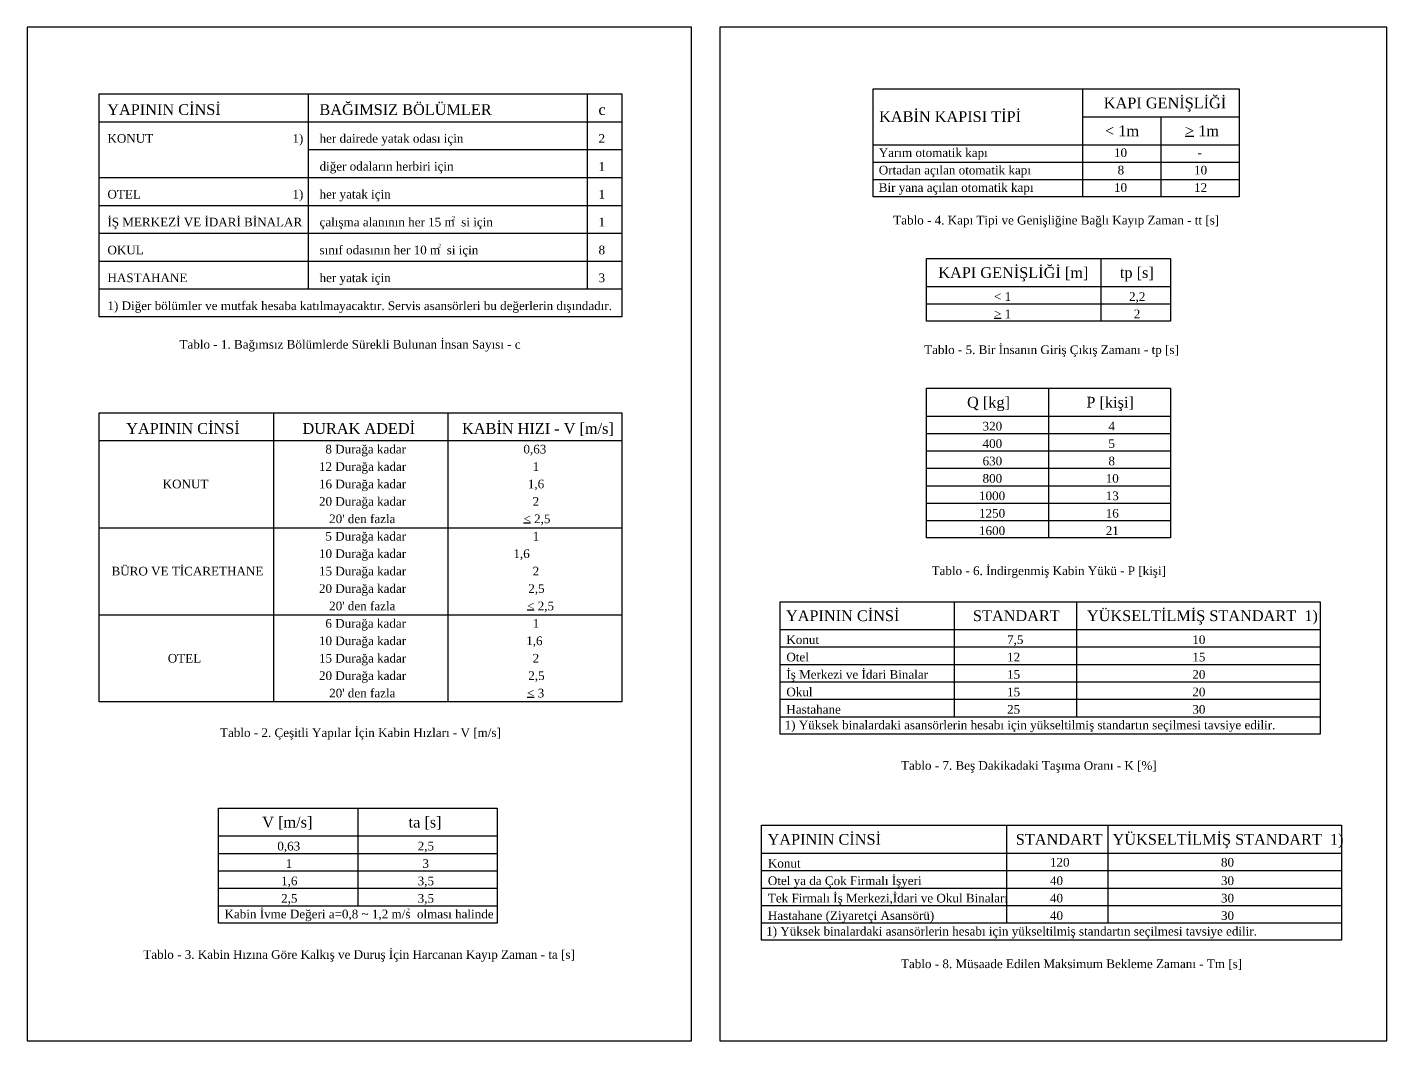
# Model space of a CAD drawing. Header units: millimetres. Extents: x 2338 to 2580, y 2010 to 2378.
# Drawn here: x 2338.4 to 2579.6, y 2198.4 to 2378.2 of the extents above; entities that cross this region are included whole.
import ezdxf

# ---------------------------------------------------------------- set-up
doc = ezdxf.new("R2010")
doc.units = ezdxf.units.MM
for name, color, linetype in [('KAL', 1, 'Continuous'), ('KENAR', 1, 'Continuous'), ('TAR', 4, 'Continuous')]:
    doc.layers.add(name, color=color, linetype=linetype)
doc.styles.add('MEH', font='times.ttf')

msp = doc.modelspace()

# ---------------------------------------------------------------- linework, layer by layer
at = {"layer": 'KAL'}
for points in [[(2351.21, 2366.42), (2443.94, 2366.42), (2443.94, 2326.85), (2351.21, 2326.85)], [(2488.5, 2367.28), (2553.41, 2367.28), (2553.41, 2348.12), (2488.5, 2348.12)], [(2497.95, 2337.2), (2541.23, 2337.2), (2541.23, 2326.07), (2497.95, 2326.07)], [(2497.95, 2314.21), (2541.23, 2314.21), (2541.23, 2287.63), (2497.95, 2287.63)], [(2351.21, 2309.85), (2443.94, 2309.85), (2443.94, 2258.54), (2351.21, 2258.54)], [(2471.97, 2276.33), (2567.79, 2276.33), (2567.79, 2252.84), (2471.97, 2252.84)], [(2372.35, 2239.72), (2421.8, 2239.72), (2421.8, 2219.32), (2372.35, 2219.32)], [(2468.7, 2236.67), (2571.53, 2236.67), (2571.53, 2216.27), (2468.7, 2216.27)]]:
    msp.add_lwpolyline(points, close=True, dxfattribs=at)
for points in [[(2388.3, 2366.42), (2388.3, 2331.8)], [(2437.75, 2366.42), (2437.75, 2331.8)], [(2525.59, 2367.28), (2525.59, 2348.12)], [(2351.21, 2361.47), (2443.94, 2361.47)], [(2525.59, 2362.34), (2553.41, 2362.34)], [(2539.5, 2362.34), (2539.5, 2348.12)], [(2488.5, 2357.39), (2553.41, 2357.39)], [(2528.86, 2337.2), (2528.86, 2326.07)], [(2497.95, 2332.25), (2541.23, 2332.25)], [(2351.21, 2331.8), (2443.94, 2331.8)], [(2519.59, 2314.21), (2519.59, 2287.63)], [(2382.12, 2309.85), (2382.12, 2258.54)], [(2413.03, 2309.85), (2413.03, 2258.54)], [(2497.95, 2309.26), (2541.23, 2309.26)], [(2351.21, 2304.9), (2443.94, 2304.9)], [(2502.88, 2276.33), (2502.88, 2255.93)], [(2524.52, 2276.33), (2524.52, 2255.93)], [(2471.97, 2271.39), (2567.79, 2271.39)], [(2471.97, 2255.93), (2567.79, 2255.93)], [(2397.07, 2239.72), (2397.07, 2222.41)], [(2512.12, 2236.67), (2512.12, 2219.36)], [(2530.13, 2236.67), (2530.13, 2219.36)], [(2372.35, 2234.77), (2421.8, 2234.77)], [(2468.7, 2231.72), (2571.53, 2231.72)], [(2372.35, 2222.41), (2421.8, 2222.41)], [(2468.7, 2219.36), (2571.53, 2219.36)]]:
    msp.add_lwpolyline(points, dxfattribs=at)
at = {"layer": 'KAL', "color": 32}
for points in [[(2543.84, 2358.91), (2545.33, 2358.91)], [(2509.95, 2326.62), (2511.17, 2326.62)], [(2427.69, 2290.26), (2426.5, 2290.26)], [(2428.34, 2274.81), (2427.15, 2274.81)], [(2428.34, 2259.35), (2427.15, 2259.35)]]:
    msp.add_lwpolyline(points, dxfattribs=at)
at = {"layer": 'KENAR'}
for points in [[(2338.45, 2198.44), (2456.27, 2198.44), (2456.27, 2378.24), (2338.45, 2378.24)], [(2461.27, 2198.44), (2579.58, 2198.44), (2579.58, 2378.24), (2461.27, 2378.24)]]:
    msp.add_lwpolyline(points, close=True, dxfattribs=at)
at = {"layer": 'TAR'}
for points in [[(2388.3, 2356.53), (2443.94, 2356.53)], [(2488.5, 2354.3), (2553.41, 2354.3)], [(2351.21, 2351.58), (2443.94, 2351.58)], [(2488.5, 2351.21), (2553.41, 2351.21)], [(2351.21, 2346.63), (2443.94, 2346.63)], [(2351.21, 2341.69), (2443.94, 2341.69)], [(2351.21, 2336.74), (2443.94, 2336.74)], [(2497.95, 2329.16), (2541.23, 2329.16)], [(2497.95, 2306.17), (2541.23, 2306.17)], [(2497.95, 2303.08), (2541.23, 2303.08)], [(2497.95, 2299.99), (2541.23, 2299.99)], [(2497.95, 2296.9), (2541.23, 2296.9)], [(2497.95, 2293.81), (2541.23, 2293.81)], [(2351.21, 2289.45), (2443.94, 2289.45)], [(2497.95, 2290.72), (2541.23, 2290.72)], [(2351.21, 2273.99), (2443.94, 2273.99)], [(2471.97, 2268.3), (2567.79, 2268.3)], [(2471.97, 2265.21), (2567.79, 2265.21)], [(2471.97, 2262.12), (2567.79, 2262.12)], [(2471.97, 2259.03), (2567.79, 2259.03)], [(2372.35, 2231.68), (2421.8, 2231.68)], [(2372.35, 2228.59), (2421.8, 2228.59)], [(2468.7, 2228.63), (2571.53, 2228.63)], [(2372.35, 2225.5), (2421.8, 2225.5)], [(2468.7, 2225.54), (2571.53, 2225.54)], [(2468.7, 2222.45), (2571.53, 2222.45)], [(2468.7, 2222.45), (2571.53, 2222.45)]]:
    msp.add_lwpolyline(points, dxfattribs=at)

# ---------------------------------------------------------------- texts
at = {"layer": 'KAL', "color": 32, "style": 'MEH'}
for s, height, p in [('KAPI GENİŞLİĞİ', 1.9107, (2529.39, 2363.84)), ('YAPININ CİNSİ', 1.9107, (2352.65, 2362.67)), ('BAĞIMSIZ BÖLÜMLER', 1.9107, (2390.28, 2362.67)), ('c', 1.91, (2439.76, 2362.67)), ('KABİN KAPISI TİPİ', 1.9107, (2489.54, 2361.42)), ('< 1m', 1.911, (2529.62, 2358.89)), ('> 1m', 1.911, (2543.79, 2358.89)), ('KONUT', 1.536, (2352.68, 2357.74)), ('1)', 1.536, (2385.49, 2357.74)), ('her dairede yatak odası için', 1.536, (2390.3, 2357.74)), ('2', 1.54, (2439.78, 2357.74)), ('Yarım otomatik kapı', 1.536, (2489.48, 2355.21)), ('10', 1.536, (2531.2, 2355.21)), ('diğer odaların herbiri için', 1.536, (2390.3, 2352.79)), ('1', 1.54, (2439.78, 2352.79)), ('Ortadan açılan otomatik kapı', 1.536, (2489.48, 2352.12)), ('8', 1.54, (2531.84, 2352.12)), ('10', 1.536, (2545.4, 2352.12)), ('-', 1.54, (2545.99, 2355.21)), ('OTEL', 1.536, (2352.68, 2347.84)), ('1)', 1.536, (2385.49, 2347.84)), ('her yatak için', 1.536, (2390.3, 2347.84)), ('1', 1.54, (2439.78, 2347.84)), ('Bir yana açılan otomatik kapı', 1.536, (2489.48, 2349.03)), ('10', 1.536, (2531.2, 2349.03)), ('12', 1.536, (2545.4, 2349.03)), ('İŞ MERKEZİ VE İDARİ BİNALAR', 1.536, (2352.68, 2342.9)), ('çalışma alanının her 15 m  si için', 1.536, (2390.3, 2342.9)), ('2', 0.745, (2413.78, 2343.99)), ('1', 1.54, (2439.78, 2342.9)), ('Tablo - 4. Kapı Tipi ve Genişliğine Bağlı Kayıp Zaman - tt [s]', 1.536, (2492.05, 2343.24)), ('OKUL', 1.536, (2352.68, 2337.95)), ('sınıf odasının her 10 m  si için', 1.536, (2390.3, 2337.95)), ('2', 0.745, (2411.27, 2339.06)), ('8', 1.54, (2439.78, 2337.95)), ('HASTAHANE', 1.536, (2352.68, 2333.01)), ('her yatak için', 1.536, (2390.3, 2333.01)), ('3', 1.54, (2439.78, 2333.01)), ('KAPI GENİŞLİĞİ [m]', 1.9107, (2500.04, 2333.75)), ('tp [s]', 1.911, (2532.25, 2333.75)), ('1) Diğer bölümler ve mutfak hesaba katılmayacaktır. Servis asansörleri bu değerlerin dışındadır.', 1.536, (2352.68, 2328.06)), ('< 1', 1.536, (2509.91, 2329.69)), ('2,2', 1.536, (2533.87, 2329.69)), ('> 1', 1.536, (2509.91, 2326.6)), ('2', 1.54, (2534.7, 2326.6)), ('Tablo - 1. Bağımsız Bölümlerde Sürekli Bulunan İnsan Sayısı - c', 1.536, (2365.46, 2321.21)), ('Tablo - 5. Bir İnsanın Giriş Çıkış Zamanı - tp [s]', 1.536, (2497.53, 2320.26)), ('Q [kg]', 1.911, (2505.14, 2310.76)), ('P [kişi]', 1.911, (2526.3, 2310.76)), ('YAPININ CİNSİ', 1.9107, (2356.01, 2306.1)), ('DURAK ADEDİ', 1.9107, (2387.27, 2306.1)), ('KABİN HIZI - V [m/s]', 1.9107, (2415.57, 2306.1)), ('320', 1.536, (2507.89, 2306.7)), ('4', 1.54, (2530.21, 2306.7)), ('8 Durağa kadar', 1.536, (2391.33, 2302.62)), ('0,63', 1.536, (2426.46, 2302.62)), ('400', 1.536, (2507.89, 2303.61)), ('5', 1.54, (2530.21, 2303.61)), ('12 Durağa kadar', 1.536, (2390.2, 2299.53)), ('1', 1.54, (2428.09, 2299.53)), ('630', 1.536, (2507.89, 2300.52)), ('8', 1.54, (2530.21, 2300.52)), ('16 Durağa kadar', 1.536, (2390.2, 2296.44)), ('800', 1.536, (2507.89, 2297.43)), ('10', 1.536, (2529.73, 2297.43)), ('KONUT', 1.536, (2362.47, 2296.44)), ('1,6', 1.536, (2427.24, 2296.44)), ('1000', 1.536, (2507.26, 2294.34)), ('13', 1.536, (2529.73, 2294.34)), ('20 Durağa kadar', 1.536, (2390.2, 2293.35)), ('2', 1.54, (2428.09, 2293.35)), ("20' den fazla", 1.536, (2392, 2290.26)), ('< 2,5', 1.536, (2426.46, 2290.26)), ('1250', 1.536, (2507.26, 2291.25)), ('16', 1.536, (2529.73, 2291.25)), ('5 Durağa kadar', 1.536, (2391.33, 2287.17)), ('1', 1.54, (2428.09, 2287.17)), ('1600', 1.536, (2507.26, 2288.15)), ('21', 1.536, (2529.73, 2288.15)), ('10 Durağa kadar', 1.536, (2390.2, 2284.08)), ('1,6', 1.536, (2424.68, 2284.08)), ('BÜRO VE TİCARETHANE', 1.536, (2353.4, 2280.99)), ('15 Durağa kadar', 1.536, (2390.2, 2280.99)), ('2', 1.54, (2428.09, 2280.99)), ('Tablo - 6. İndirgenmiş Kabin Yükü - P [kişi]', 1.536, (2498.85, 2281.05)), ('20 Durağa kadar', 1.536, (2390.2, 2277.89)), ('2,5', 1.536, (2427.32, 2277.89)), ("20' den fazla", 1.536, (2392, 2274.8)), ('< 2,5', 1.536, (2427.1, 2274.8)), ('YAPININ CİNSİ', 1.9107, (2473.02, 2272.89)), ('STANDART', 1.911, (2506.18, 2272.89)), ('YÜKSELTİLMİŞ STANDART  1)', 1.9107, (2526.39, 2272.89)), ('6 Durağa kadar', 1.536, (2391.33, 2271.71)), ('1', 1.54, (2428.09, 2271.71)), ('10 Durağa kadar', 1.536, (2390.2, 2268.62)), ('1,6', 1.536, (2426.95, 2268.62)), ('Konut', 1.536, (2473.09, 2268.83)), ('7,5', 1.536, (2512.24, 2268.83)), ('10', 1.536, (2545.09, 2268.83)), ('OTEL', 1.536, (2363.38, 2265.53)), ('15 Durağa kadar', 1.536, (2390.2, 2265.53)), ('2', 1.54, (2428.09, 2265.53)), ('Otel', 1.536, (2473.09, 2265.74)), ('12', 1.536, (2512.24, 2265.74)), ('15', 1.536, (2545.09, 2265.74)), ('İş Merkezi ve İdari Binalar', 1.536, (2473.09, 2262.65)), ('20 Durağa kadar', 1.536, (2390.2, 2262.44)), ('2,5', 1.536, (2427.32, 2262.44)), ('15', 1.536, (2512.24, 2262.65)), ('20', 1.536, (2545.09, 2262.65)), ("20' den fazla", 1.536, (2392, 2259.35)), ('< 3', 1.536, (2427.1, 2259.35)), ('Okul', 1.536, (2473.09, 2259.55)), ('15', 1.536, (2512.24, 2259.55)), ('20', 1.536, (2545.09, 2259.55)), ('Hastahane', 1.536, (2473.09, 2256.46)), ('25', 1.536, (2512.24, 2256.46)), ('30', 1.536, (2545.09, 2256.46)), ('1) Yüksek binalardaki asansörlerin hesabı için yükseltilmiş standartın seçilmesi tavsiye edilir.', 1.536, (2472.78, 2253.69)), ('Tablo - 2. Çeşitli Yapılar İçin Kabin Hızları - V [m/s]', 1.536, (2372.65, 2252.33)), ('Tablo - 7. Beş Dakikadaki Taşıma Oranı - K [%]', 1.536, (2493.42, 2246.51)), ('V [m/s]', 1.911, (2380.13, 2236.27)), ('ta [s]', 1.911, (2406.09, 2236.27)), ('YAPININ CİNSİ', 1.9107, (2469.75, 2233.22)), ('YÜKSELTİLMİŞ STANDART  1)', 1.9107, (2530.95, 2233.22)), ('0,63', 1.536, (2382.81, 2232.21)), ('2,5', 1.536, (2407.7, 2232.21)), ('STANDART', 1.911, (2513.78, 2233.22)), ('1', 1.54, (2384.3, 2229.12)), ('3', 1.54, (2408.54, 2229.12)), ('Konut', 1.536, (2469.81, 2229.16)), ('120', 1.536, (2519.84, 2229.34)), ('80', 1.536, (2550.17, 2229.34)), ('1,6', 1.536, (2383.48, 2226.03)), ('3,5', 1.536, (2407.7, 2226.03)), ('Otel ya da Çok Firmalı İşyeri', 1.536, (2469.81, 2226.07)), ('40', 1.536, (2519.84, 2226.07)), ('30', 1.536, (2550.17, 2226.07)), ('2,5', 1.536, (2383.48, 2222.94)), ('3,5', 1.536, (2407.7, 2222.94)), ('Tek Firmalı İş Merkezi,İdari ve Okul Binaları', 1.536, (2469.81, 2222.98)), ('40', 1.536, (2519.84, 2222.98)), ('30', 1.536, (2550.17, 2222.98)), ('Kabin İvme Değeri a=0,8 ~ 1,2 m/s  olması halinde', 1.536, (2373.44, 2220.16)), ('2', 0.745, (2405.73, 2221.22)), ('Hastahane (Ziyaretçi Asansörü)', 1.536, (2469.81, 2219.89)), ('40', 1.536, (2519.84, 2219.89)), ('30', 1.536, (2550.17, 2219.89)), ('1) Yüksek binalardaki asansörlerin hesabı için yükseltilmiş standartın seçilmesi tavsiye edilir.', 1.536, (2469.51, 2217.11)), ('Tablo - 3. Kabin Hızına Göre Kalkış ve Duruş İçin Harcanan Kayıp Zaman - ta [s]', 1.536, (2359.04, 2212.98)), ('Tablo - 8. Müsaade Edilen Maksimum Bekleme Zamanı - Tm [s]', 1.536, (2493.42, 2211.33))]:
    msp.add_text(s, height=height, dxfattribs=at).set_placement(p)

doc.saveas('drawing.dxf')
